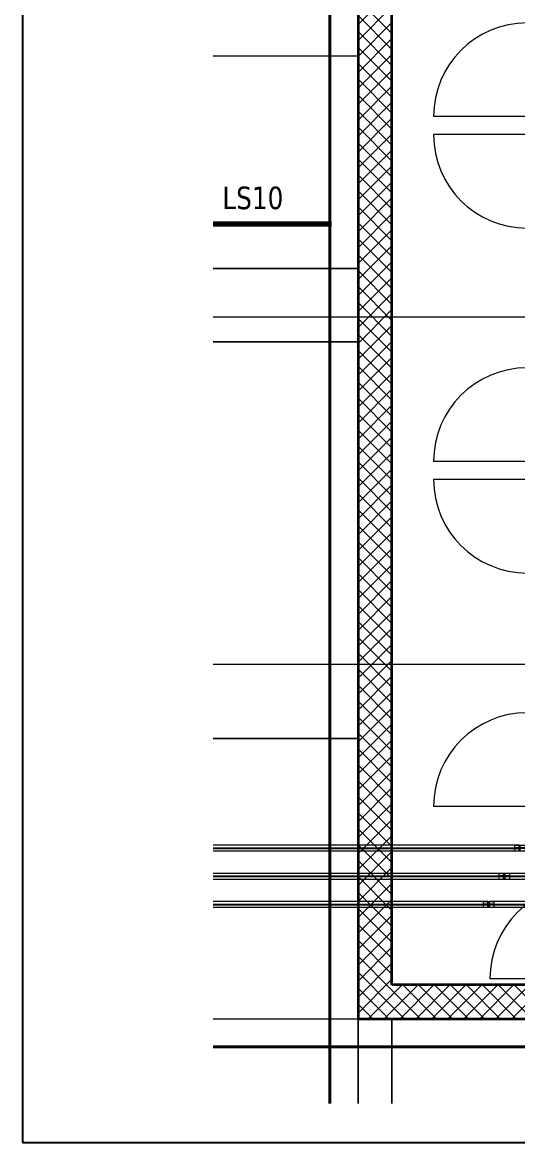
# Model space of a CAD drawing. Extents: x -982 to 937, y -179 to 616.
# Drawn here: x -982.4 to -894.5, y -174.5 to 24.2 of the extents above; entities that cross this region are included whole.
import ezdxf
from ezdxf.lldxf.tags import DXFTag

# ---------------------------------------------------------------- set-up
doc = ezdxf.new("R2010")
doc.units = 0
doc.layers.get('0').update_dxf_attribs({"lineweight": 13})
for name, color, linetype, lineweight, true_color in [('A-____-MATC-OTLN', 7, 'Strichpunkt - Mittel', 40, 0x0080ff), ('EL01_WAN_Röhre Boden', 7, 'Continuous', 13, 0xff6666), ('G-____-____-SYMB', 7, 'Strichpunkt - Weit', 5, 0x008080)]:
    doc.layers.add(name, color=color, linetype=linetype, lineweight=lineweight, true_color=true_color)
for name, color, linetype, lineweight in [('A-DOOR-OPNG-OTLN', 7, 'Continuous', 9), ('A-FLOR-____-OTLN', 7, 'Continuous', 9), ('A-WALL-____-MCUT', 7, 'Continuous', 35), ('A-WALL-____-PATT', 7, 'Continuous', 35), ('C-PRKG-____-OTLN', 7, 'Continuous', 9), ('S-GRID-____-OTLN', 7, 'Continuous', 5)]:
    doc.layers.add(name, color=color, linetype=linetype, lineweight=lineweight)
doc.styles.get("Standard").update_dxf_attribs({"font": 'arial.ttf'})
tags = doc.linetypes.add('_Rasterlinie_', pattern=[0.375, 0.2, -0.05, 0.075, -0.05]).pattern_tags.tags
tags[10:11] = [DXFTag(74, 4), DXFTag(75, 0), DXFTag(340, '0'), DXFTag(46, 1.0), DXFTag(50, 0.0), DXFTag(44, 0.0), DXFTag(45, 0.0)]
tags[8:9] = [DXFTag(74, 4), DXFTag(75, 0), DXFTag(340, '0'), DXFTag(46, 1.0), DXFTag(50, 0.0), DXFTag(44, 0.0), DXFTag(45, 0.0)]
tags[6:7] = [DXFTag(74, 4), DXFTag(75, 0), DXFTag(340, '0'), DXFTag(46, 1.0), DXFTag(50, 0.0), DXFTag(44, 0.0), DXFTag(45, 0.0)]
tags[4:5] = [DXFTag(74, 4), DXFTag(75, 0), DXFTag(340, '0'), DXFTag(46, 1.0), DXFTag(50, 0.0), DXFTag(44, 0.0), DXFTag(45, 0.0)]
tags = doc.linetypes.add('_Schnittlinie_', pattern=[0.3, 0.15, -0.05, 0.05, -0.05]).pattern_tags.tags
tags[10:11] = [DXFTag(74, 4), DXFTag(75, 0), DXFTag(340, '0'), DXFTag(46, 1.0), DXFTag(50, 0.0), DXFTag(44, 0.0), DXFTag(45, 0.0)]
tags[8:9] = [DXFTag(74, 4), DXFTag(75, 0), DXFTag(340, '0'), DXFTag(46, 1.0), DXFTag(50, 0.0), DXFTag(44, 0.0), DXFTag(45, 0.0)]
tags[6:7] = [DXFTag(74, 4), DXFTag(75, 0), DXFTag(340, '0'), DXFTag(46, 1.0), DXFTag(50, 0.0), DXFTag(44, 0.0), DXFTag(45, 0.0)]
tags[4:5] = [DXFTag(74, 4), DXFTag(75, 0), DXFTag(340, '0'), DXFTag(46, 1.0), DXFTag(50, 0.0), DXFTag(44, 0.0), DXFTag(45, 0.0)]
tags = doc.linetypes.add('ACAD_ISO03W100', pattern=[30, 12, -18]).pattern_tags.tags
tags[6:7] = [DXFTag(74, 4), DXFTag(75, 0), DXFTag(340, '0'), DXFTag(46, 0.0), DXFTag(50, 0.0), DXFTag(44, 0.0), DXFTag(45, 0.0)]
tags[4:5] = [DXFTag(74, 4), DXFTag(75, 0), DXFTag(340, '0'), DXFTag(46, 0.0), DXFTag(50, 0.0), DXFTag(44, 0.0), DXFTag(45, 0.0)]
tags = doc.linetypes.add('Strichpunkt - Mittel', pattern=[0.35, 0.15, -0.1, 0, -0.1]).pattern_tags.tags
tags[10:11] = [DXFTag(74, 4), DXFTag(75, 0), DXFTag(340, '0'), DXFTag(46, 1.0), DXFTag(50, 0.0), DXFTag(44, 0.0), DXFTag(45, 0.0)]
tags[8:9] = [DXFTag(74, 4), DXFTag(75, 0), DXFTag(340, '0'), DXFTag(46, 1.0), DXFTag(50, 0.0), DXFTag(44, 0.0), DXFTag(45, 0.0)]
tags[6:7] = [DXFTag(74, 4), DXFTag(75, 0), DXFTag(340, '0'), DXFTag(46, 1.0), DXFTag(50, 0.0), DXFTag(44, 0.0), DXFTag(45, 0.0)]
tags[4:5] = [DXFTag(74, 4), DXFTag(75, 0), DXFTag(340, '0'), DXFTag(46, 1.0), DXFTag(50, 0.0), DXFTag(44, 0.0), DXFTag(45, 0.0)]
tags = doc.linetypes.add('Strichpunkt - Weit', pattern=[0.5, 0.2, -0.15, 0, -0.15]).pattern_tags.tags
tags[10:11] = [DXFTag(74, 4), DXFTag(75, 0), DXFTag(340, '0'), DXFTag(46, 1.0), DXFTag(50, 0.0), DXFTag(44, 0.0), DXFTag(45, 0.0)]
tags[8:9] = [DXFTag(74, 4), DXFTag(75, 0), DXFTag(340, '0'), DXFTag(46, 1.0), DXFTag(50, 0.0), DXFTag(44, 0.0), DXFTag(45, 0.0)]
tags[6:7] = [DXFTag(74, 4), DXFTag(75, 0), DXFTag(340, '0'), DXFTag(46, 1.0), DXFTag(50, 0.0), DXFTag(44, 0.0), DXFTag(45, 0.0)]
tags[4:5] = [DXFTag(74, 4), DXFTag(75, 0), DXFTag(340, '0'), DXFTag(46, 1.0), DXFTag(50, 0.0), DXFTag(44, 0.0), DXFTag(45, 0.0)]
tags = doc.linetypes.add('STRICHPUNKT2', pattern=[12.7, 6.35, -3.175, 0, -3.175]).pattern_tags.tags
tags[10:11] = [DXFTag(74, 4), DXFTag(75, 0), DXFTag(340, '0'), DXFTag(46, 0.0), DXFTag(50, 0.0), DXFTag(44, 0.0), DXFTag(45, 0.0)]
tags[8:9] = [DXFTag(74, 4), DXFTag(75, 0), DXFTag(340, '0'), DXFTag(46, 0.0), DXFTag(50, 0.0), DXFTag(44, 0.0), DXFTag(45, 0.0)]
tags[6:7] = [DXFTag(74, 4), DXFTag(75, 0), DXFTag(340, '0'), DXFTag(46, 0.0), DXFTag(50, 0.0), DXFTag(44, 0.0), DXFTag(45, 0.0)]
tags[4:5] = [DXFTag(74, 4), DXFTag(75, 0), DXFTag(340, '0'), DXFTag(46, 0.0), DXFTag(50, 0.0), DXFTag(44, 0.0), DXFTag(45, 0.0)]

# ---------------------------------------------------------------- blocks, each defined once
blk = doc.blocks.new('Referenz-A0UJ2GQRXE', base_point=(-954.02, -167.52))
at = {"layer": 'A-____-MATC-OTLN', "color": 0, "linetype": 'Strichpunkt - Mittel', "ltscale": 0.4}
for p, q in [((-927.86, 606.16), (-927.86, -167.52)), ((-948.54, -157.51), (367.82, -157.51))]:
    blk.add_line(p, q, dxfattribs=at)
at = {"layer": 'A-DOOR-OPNG-OTLN', "color": 0, "linetype": 'Continuous', "ltscale": 0.13}
for p, q in [((-892.86, 7.55), (-909.46, 7.55)), ((-892.86, 4.35), (-909.46, 4.35)), ((-892.86, -53.63), (-909.46, -53.63)), ((-892.86, -56.83), (-909.46, -56.83)), ((-892.86, -114.82), (-909.46, -114.82)), ((-882.86, -145.41), (-899.46, -145.41))]:
    blk.add_line(p, q, dxfattribs=at)
for centre, major_axis in [((-892.86, 7.55), (0, 16.6)), ((-892.86, 4.35), (-16.6, 0)), ((-892.86, -53.63), (0, 16.6)), ((-892.86, -56.83), (-16.6, 0)), ((-892.86, -114.82), (0, 16.6)), ((-882.86, -145.41), (0, 16.6))]:
    blk.add_ellipse(centre, major_axis=major_axis, ratio=1, start_param=0, end_param=1.570796, dxfattribs=at)
at = {"layer": 'A-FLOR-____-OTLN', "color": 0, "linetype": 'Continuous', "ltscale": 0.13}
blk.add_line((-922.86, 18.24), (-948.54, 18.24), dxfattribs=at)
at = {"layer": 'A-WALL-____-MCUT', "color": 0, "linetype": 'Continuous', "ltscale": 0.35}
for p, q in [((-922.86, 227.99), (-922.86, -152.51)), ((-916.86, -146.51), (-916.86, 218.99)), ((-882.06, -146.51), (-916.86, -146.51)), ((-922.86, -152.51), (-655.46, -152.51))]:
    blk.add_line(p, q, dxfattribs=at)
at = {"layer": 'A-WALL-____-PATT', "color": 0, "linetype": 'Continuous', "lineweight": 9, "ltscale": 0.13}
for p, q in [((-922.86, 23.88), (-916.86, 29.88)), ((-916.86, 22.29), (-922.86, 28.29)), ((-922.86, 21.05), (-916.86, 27.05)), ((-916.86, 19.46), (-922.86, 25.46)), ((-922.86, 18.22), (-916.86, 24.22)), ((-916.86, 16.63), (-922.86, 22.63)), ((-922.86, 15.39), (-916.86, 21.39)), ((-916.86, 13.81), (-922.86, 19.81)), ((-922.86, 12.56), (-916.86, 18.56)), ((-916.86, 10.98), (-922.86, 16.98)), ((-922.86, 9.73), (-916.86, 15.73)), ((-916.86, 8.15), (-922.86, 14.15)), ((-922.86, 6.91), (-916.86, 12.91)), ((-916.86, 5.32), (-922.86, 11.32)), ((-922.86, 4.08), (-916.86, 10.08)), ((-916.86, 2.49), (-922.86, 8.49)), ((-922.86, 1.25), (-916.86, 7.25)), ((-916.86, -0.34), (-922.86, 5.66)), ((-922.86, -1.58), (-916.86, 4.42)), ((-916.86, -3.16), (-922.86, 2.84)), ((-922.86, -4.41), (-916.86, 1.59)), ((-916.86, -5.99), (-922.86, 0.01)), ((-922.86, -7.24), (-916.86, -1.24)), ((-916.86, -8.82), (-922.86, -2.82)), ((-922.86, -10.07), (-916.86, -4.07)), ((-916.86, -11.65), (-922.86, -5.65)), ((-922.86, -12.89), (-916.86, -6.89)), ((-916.86, -14.48), (-922.86, -8.48)), ((-922.86, -15.72), (-916.86, -9.72)), ((-916.86, -17.31), (-922.86, -11.31)), ((-922.86, -18.55), (-916.86, -12.55)), ((-916.86, -20.14), (-922.86, -14.14)), ((-922.86, -21.38), (-916.86, -15.38)), ((-916.86, -22.96), (-922.86, -16.96)), ((-922.86, -24.21), (-916.86, -18.21)), ((-916.86, -25.79), (-922.86, -19.79)), ((-922.86, -27.04), (-916.86, -21.04)), ((-916.86, -28.62), (-922.86, -22.62)), ((-922.86, -29.86), (-916.86, -23.86)), ((-916.86, -31.45), (-922.86, -25.45)), ((-922.86, -32.69), (-916.86, -26.69)), ((-916.86, -34.28), (-922.86, -28.28)), ((-922.86, -35.52), (-916.86, -29.52)), ((-916.86, -37.11), (-922.86, -31.11)), ((-922.86, -38.35), (-916.86, -32.35)), ((-916.86, -39.93), (-922.86, -33.93)), ((-922.86, -41.18), (-916.86, -35.18)), ((-916.86, -42.76), (-922.86, -36.76)), ((-922.86, -44.01), (-916.86, -38.01)), ((-916.86, -45.59), (-922.86, -39.59)), ((-922.86, -46.84), (-916.86, -40.84)), ((-916.86, -48.42), (-922.86, -42.42)), ((-922.86, -49.66), (-916.86, -43.66)), ((-916.86, -51.25), (-922.86, -45.25)), ((-922.86, -52.49), (-916.86, -46.49)), ((-916.86, -54.08), (-922.86, -48.08)), ((-922.86, -55.32), (-916.86, -49.32)), ((-916.86, -56.9), (-922.86, -50.9)), ((-922.86, -58.15), (-916.86, -52.15)), ((-916.86, -59.73), (-922.86, -53.73)), ((-922.86, -60.98), (-916.86, -54.98)), ((-916.86, -62.56), (-922.86, -56.56)), ((-922.86, -63.81), (-916.86, -57.81)), ((-916.86, -65.39), (-922.86, -59.39)), ((-922.86, -66.63), (-916.86, -60.63)), ((-916.86, -68.22), (-922.86, -62.22)), ((-922.86, -69.46), (-916.86, -63.46)), ((-916.86, -71.05), (-922.86, -65.05)), ((-922.86, -72.29), (-916.86, -66.29)), ((-916.86, -73.88), (-922.86, -67.88)), ((-922.86, -75.12), (-916.86, -69.12)), ((-916.86, -76.7), (-922.86, -70.7)), ((-922.86, -77.95), (-916.86, -71.95)), ((-916.86, -79.53), (-922.86, -73.53)), ((-922.86, -80.78), (-916.86, -74.78)), ((-916.86, -82.36), (-922.86, -76.36)), ((-922.86, -83.6), (-916.86, -77.6)), ((-916.86, -85.19), (-922.86, -79.19)), ((-922.86, -86.43), (-916.86, -80.43)), ((-916.86, -88.02), (-922.86, -82.02)), ((-922.86, -89.26), (-916.86, -83.26)), ((-916.86, -90.85), (-922.86, -84.85)), ((-922.86, -92.09), (-916.86, -86.09)), ((-916.86, -93.67), (-922.86, -87.67)), ((-922.86, -94.92), (-916.86, -88.92)), ((-916.86, -96.5), (-922.86, -90.5)), ((-922.86, -97.75), (-916.86, -91.75)), ((-916.86, -99.33), (-922.86, -93.33)), ((-922.86, -100.58), (-916.86, -94.58)), ((-916.86, -102.16), (-922.86, -96.16)), ((-922.86, -103.4), (-916.86, -97.4)), ((-916.86, -104.99), (-922.86, -98.99)), ((-922.86, -106.23), (-916.86, -100.23)), ((-916.86, -107.82), (-922.86, -101.82)), ((-922.86, -109.06), (-916.86, -103.06)), ((-916.86, -110.64), (-922.86, -104.64)), ((-922.86, -111.89), (-916.86, -105.89)), ((-916.86, -113.47), (-922.86, -107.47)), ((-922.86, -114.72), (-916.86, -108.72)), ((-916.86, -116.3), (-922.86, -110.3)), ((-922.86, -117.55), (-916.86, -111.55)), ((-916.86, -119.13), (-922.86, -113.13)), ((-922.86, -120.37), (-916.86, -114.37)), ((-916.86, -121.96), (-922.86, -115.96)), ((-922.86, -123.2), (-916.86, -117.2)), ((-916.86, -124.79), (-922.86, -118.79)), ((-922.86, -126.03), (-916.86, -120.03)), ((-916.86, -127.62), (-922.86, -121.62)), ((-922.86, -128.86), (-916.86, -122.86)), ((-916.86, -130.44), (-922.86, -124.44)), ((-922.86, -131.69), (-916.86, -125.69)), ((-916.86, -133.27), (-922.86, -127.27)), ((-922.86, -134.52), (-916.86, -128.52)), ((-916.86, -136.1), (-922.86, -130.1)), ((-922.86, -137.34), (-916.86, -131.34)), ((-916.86, -138.93), (-922.86, -132.93)), ((-922.86, -140.17), (-916.86, -134.17)), ((-916.86, -141.76), (-922.86, -135.76)), ((-922.86, -143), (-916.86, -137)), ((-916.86, -144.59), (-922.86, -138.59)), ((-922.86, -145.83), (-916.86, -139.83)), ((-916.86, -147.41), (-922.86, -141.41)), ((-922.86, -148.66), (-916.86, -142.66)), ((-916.86, -150.24), (-922.86, -144.24)), ((-922.86, -151.49), (-916.86, -145.49)), ((-916.86, -148.32), (-915.05, -146.51)), ((-916.86, -151.14), (-912.22, -146.51)), ((-915.39, -152.51), (-909.39, -146.51)), ((-908.94, -152.51), (-914.94, -146.51)), ((-912.57, -152.51), (-906.57, -146.51)), ((-906.11, -152.51), (-912.11, -146.51)), ((-909.74, -152.51), (-903.74, -146.51)), ((-903.28, -152.51), (-909.28, -146.51)), ((-906.91, -152.51), (-900.91, -146.51)), ((-900.45, -152.51), (-906.45, -146.51)), ((-904.08, -152.51), (-898.08, -146.51)), ((-897.62, -152.51), (-903.62, -146.51)), ((-901.25, -152.51), (-895.25, -146.51)), ((-894.8, -152.51), (-900.8, -146.51)), ((-898.42, -152.51), (-892.42, -146.51)), ((-891.97, -152.51), (-897.97, -146.51)), ((-895.6, -152.51), (-889.6, -146.51)), ((-889.14, -152.51), (-895.14, -146.51)), ((-917.42, -152.51), (-922.86, -147.07)), ((-921.05, -152.51), (-916.86, -148.32)), ((-911.77, -152.51), (-916.86, -147.41)), ((-920.25, -152.51), (-922.86, -149.9)), ((-914.59, -152.51), (-916.86, -150.24)), ((-918.22, -152.51), (-916.86, -151.14))]:
    blk.add_line(p, q, dxfattribs=at)
at = {"layer": 'C-PRKG-____-OTLN', "color": 0, "linetype": 'Continuous', "ltscale": 0.13}
for p, q in [((-922.86, -19.41), (-948.54, -19.41)), ((-948.54, -19.41), (-922.86, -19.41)), ((-922.86, -19.41), (-948.54, -19.41)), ((-922.86, -32.41), (-948.54, -32.41)), ((-922.86, -32.41), (-948.54, -32.41)), ((-948.54, -32.41), (-922.86, -32.41)), ((-922.86, -102.79), (-948.54, -102.79)), ((-948.54, -102.79), (-922.86, -102.79)), ((-922.86, -102.79), (-948.54, -102.79)), ((-922.86, -102.8), (-948.54, -102.8)), ((-922.86, -102.8), (-948.54, -102.8)), ((-948.54, -102.8), (-922.86, -102.8)), ((-922.86, -167.52), (-922.86, -152.51)), ((-922.86, -167.52), (-922.86, -152.51)), ((-922.86, -152.51), (-922.86, -167.52)), ((-863.86, -152.52), (-916.86, -152.52)), ((-916.86, -167.52), (-916.86, -152.52)), ((-863.86, -152.52), (-916.86, -152.52)), ((-916.86, -152.52), (-916.86, -167.52)), ((-916.86, -167.52), (-916.86, -152.52)), ((-916.86, -152.52), (-863.86, -152.52)), ((-916.86, -152.52), (-916.86, -152.52))]:
    blk.add_line(p, q, dxfattribs=at)
at = {"layer": 'G-____-____-SYMB', "color": 0, "linetype": '_Schnittlinie_', "lineweight": 70, "ltscale": 0.7}
blk.add_line((-948.54, -11.49), (-927.58, -11.49), dxfattribs=at)
at = {"layer": 'S-GRID-____-OTLN', "color": 0, "linetype": '_Rasterlinie_', "ltscale": 0.13}
for p, q in [((-948.54, -28.01), (290.33, -28.01)), ((-948.54, -89.61), (290.33, -89.61)), ((-948.54, -152.51), (290.33, -152.51))]:
    blk.add_line(p, q, dxfattribs=at)
at = {"layer": 'G-____-____-SYMB', "color": 0, "linetype": 'Continuous', "ltscale": 0.13, "insert": (-946.93, -4.88), "char_height": 4, "attachment_point": 1}
blk.add_mtext('{\\W0.8;\\fVerdana;LS10}', dxfattribs=at)
blk = doc.blocks.new('Wickelfalzrohr-A0UJ2GQTXE', base_point=(-896.74, -127.73))
at = {"color": 0, "linetype": 'ByBlock', "lineweight": -2, "ltscale": 0.13}
for p, q in [((-776.74, -126.73), (-896.74, -126.73)), ((-896.74, -127.02), (-896.74, -126.73)), ((-896.74, -127.43), (-896.74, -127.02)), ((-776.74, -127.02), (-776.74, -126.73)), ((-776.74, -127.43), (-776.74, -127.02)), ((-896.74, -127.73), (-896.74, -127.43)), ((-896.74, -127.73), (-776.74, -127.73)), ((-776.74, -127.73), (-776.74, -127.43))]:
    blk.add_line(p, q, dxfattribs=at)
at = {"color": 0, "linetype": 'STRICHPUNKT2', "lineweight": 25, "ltscale": 0.25}
blk.add_line((-896.74, -127.23), (-776.74, -127.23), dxfattribs=at)
blk = doc.blocks.new('Steckverbinder-A0UJ2GR1XE', base_point=(-895.04, -122.73))
at = {"color": 0, "linetype": 'ByBlock', "lineweight": -2, "ltscale": 0.13}
for p, q in [((-893.14, -121.74), (-895.04, -121.74)), ((-895.04, -122.02), (-895.04, -121.74)), ((-895.04, -122.43), (-895.04, -122.02)), ((-895.04, -122.72), (-895.04, -122.43)), ((-895.04, -122.72), (-893.14, -122.72)), ((-894.09, -122.73), (-894.09, -121.73)), ((-893.14, -122.02), (-893.14, -121.74)), ((-893.14, -122.43), (-893.14, -122.02)), ((-893.14, -122.72), (-893.14, -122.43))]:
    blk.add_line(p, q, dxfattribs=at)
at = {"color": 0, "linetype": 'STRICHPUNKT2', "lineweight": 25, "ltscale": 0.25}
blk.add_line((-893.14, -122.23), (-895.04, -122.23), dxfattribs=at)
blk = doc.blocks.new('Wickelfalzrohr-A0UJ2GS1XE', base_point=(-899.51, -132.73))
at = {"color": 0, "linetype": 'ByBlock', "lineweight": -2, "ltscale": 0.13}
for p, q in [((-779.51, -131.73), (-899.51, -131.73)), ((-899.51, -132.02), (-899.51, -131.73)), ((-899.51, -132.43), (-899.51, -132.02)), ((-899.51, -132.73), (-899.51, -132.43)), ((-899.51, -132.73), (-779.51, -132.73)), ((-779.51, -132.02), (-779.51, -131.73)), ((-779.51, -132.43), (-779.51, -132.02)), ((-779.51, -132.73), (-779.51, -132.43))]:
    blk.add_line(p, q, dxfattribs=at)
at = {"color": 0, "linetype": 'STRICHPUNKT2', "lineweight": 25, "ltscale": 0.25}
blk.add_line((-899.51, -132.23), (-779.51, -132.23), dxfattribs=at)
blk = doc.blocks.new('Wickelfalzrohr-A0UJ2GS9XE', base_point=(-948.54, -132.73))
at = {"color": 0, "linetype": 'ByBlock', "lineweight": -2, "ltscale": 0.13}
for p, q in [((-899.81, -131.73), (-948.54, -131.73)), ((-948.54, -132.73), (-899.81, -132.73)), ((-899.81, -132.02), (-899.81, -131.73)), ((-899.81, -132.43), (-899.81, -132.02)), ((-899.81, -132.73), (-899.81, -132.43))]:
    blk.add_line(p, q, dxfattribs=at)
at = {"color": 0, "linetype": 'STRICHPUNKT2', "lineweight": 25, "ltscale": 0.25}
blk.add_line((-948.54, -132.23), (-899.81, -132.23), dxfattribs=at)
blk = doc.blocks.new('Wickelfalzrohr-A0UJ2GTHXE', base_point=(-948.54, -122.73))
at = {"color": 0, "linetype": 'ByBlock', "lineweight": -2, "ltscale": 0.13}
for p, q in [((-894.24, -121.73), (-948.54, -121.73)), ((-948.54, -122.73), (-894.24, -122.73)), ((-894.24, -122.02), (-894.24, -121.73)), ((-894.24, -122.43), (-894.24, -122.02)), ((-894.24, -122.73), (-894.24, -122.43))]:
    blk.add_line(p, q, dxfattribs=at)
at = {"color": 0, "linetype": 'STRICHPUNKT2', "lineweight": 25, "ltscale": 0.25}
blk.add_line((-948.54, -122.23), (-894.24, -122.23), dxfattribs=at)
blk = doc.blocks.new('Steckverbinder-A0UJ2GTPXE', base_point=(-900.61, -132.73))
at = {"color": 0, "linetype": 'ByBlock', "lineweight": -2, "ltscale": 0.13}
for p, q in [((-898.71, -131.74), (-900.61, -131.74)), ((-900.61, -132.02), (-900.61, -131.74)), ((-900.61, -132.43), (-900.61, -132.02)), ((-900.61, -132.72), (-900.61, -132.43)), ((-900.61, -132.72), (-898.71, -132.72)), ((-899.66, -132.73), (-899.66, -131.73)), ((-898.71, -132.02), (-898.71, -131.74)), ((-898.71, -132.43), (-898.71, -132.02)), ((-898.71, -132.72), (-898.71, -132.43))]:
    blk.add_line(p, q, dxfattribs=at)
at = {"color": 0, "linetype": 'STRICHPUNKT2', "lineweight": 25, "ltscale": 0.25}
blk.add_line((-898.71, -132.23), (-900.61, -132.23), dxfattribs=at)
blk = doc.blocks.new('Wickelfalzrohr-A0UJ2GYFXE', base_point=(-948.54, -127.73))
at = {"color": 0, "linetype": 'ByBlock', "lineweight": -2, "ltscale": 0.13}
for p, q in [((-897.04, -126.73), (-948.54, -126.73)), ((-897.04, -127.02), (-897.04, -126.73)), ((-897.04, -127.43), (-897.04, -127.02)), ((-948.54, -127.73), (-897.04, -127.73)), ((-897.04, -127.73), (-897.04, -127.43))]:
    blk.add_line(p, q, dxfattribs=at)
at = {"color": 0, "linetype": 'STRICHPUNKT2', "lineweight": 25, "ltscale": 0.25}
blk.add_line((-948.54, -127.23), (-897.04, -127.23), dxfattribs=at)
blk = doc.blocks.new('Steckverbinder-A0UJ2GYRXE', base_point=(-897.84, -127.73))
at = {"color": 0, "linetype": 'ByBlock', "lineweight": -2, "ltscale": 0.13}
for p, q in [((-895.94, -126.74), (-897.84, -126.74)), ((-897.84, -127.02), (-897.84, -126.74)), ((-897.84, -127.43), (-897.84, -127.02)), ((-896.89, -127.73), (-896.89, -126.73)), ((-895.94, -127.02), (-895.94, -126.74)), ((-895.94, -127.43), (-895.94, -127.02)), ((-897.84, -127.72), (-897.84, -127.43)), ((-897.84, -127.72), (-895.94, -127.72)), ((-895.94, -127.72), (-895.94, -127.43))]:
    blk.add_line(p, q, dxfattribs=at)
at = {"color": 0, "linetype": 'STRICHPUNKT2', "lineweight": 25, "ltscale": 0.25}
blk.add_line((-895.94, -127.23), (-897.84, -127.23), dxfattribs=at)

msp = doc.modelspace()

# ---------------------------------------------------------------- linework, layer by layer
at = {"color": 0, "linetype": 'ByBlock', "lineweight": -2, "ltscale": 0.13}
for p, q in [((-982.42, 615.53), (-982.42, -174.47)), ((-982.42, -174.47), (607.58, -174.47))]:
    msp.add_line(p, q, dxfattribs=at)

# ---------------------------------------------------------------- block references
at = {"color": 9, "lineweight": 25, "ltscale": 0.25, "true_color": 0xc0c0c0}
msp.add_blockref('Referenz-A0UJ2GQRXE', (-954.02, -167.52), dxfattribs=at)
at = {"layer": 'EL01_WAN_Röhre Boden', "color": 1, "linetype": 'ACAD_ISO03W100', "ltscale": 0.13, "true_color": 0xff0000}
for name, p in [('Wickelfalzrohr-A0UJ2GTHXE', (-948.54, -122.73)), ('Steckverbinder-A0UJ2GR1XE', (-895.04, -122.73)), ('Wickelfalzrohr-A0UJ2GYFXE', (-948.54, -127.73)), ('Steckverbinder-A0UJ2GYRXE', (-897.84, -127.73)), ('Wickelfalzrohr-A0UJ2GQTXE', (-896.74, -127.73)), ('Wickelfalzrohr-A0UJ2GS9XE', (-948.54, -132.73)), ('Steckverbinder-A0UJ2GTPXE', (-900.61, -132.73)), ('Wickelfalzrohr-A0UJ2GS1XE', (-899.51, -132.73))]:
    msp.add_blockref(name, p, dxfattribs=at)

doc.saveas('drawing.dxf')
